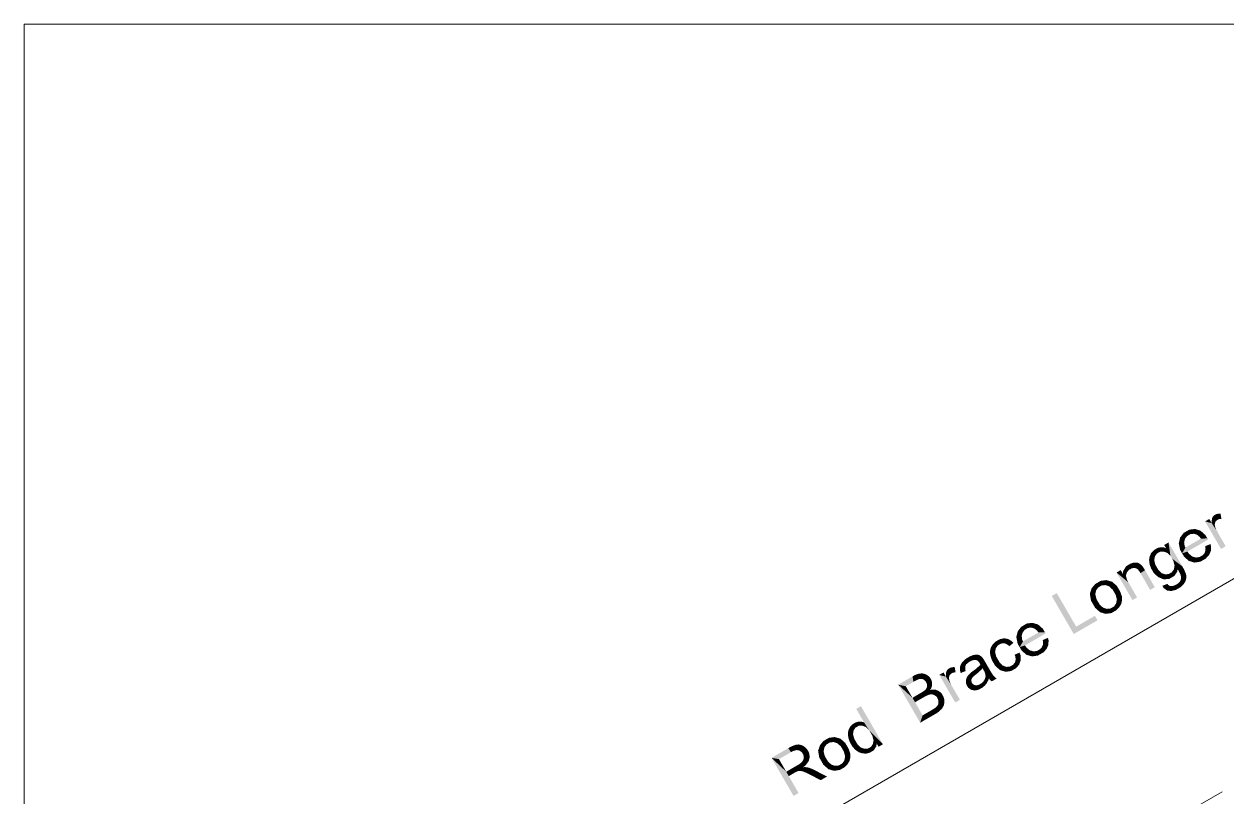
# Model space of a CAD drawing. Header units: millimetres. Extents: x 2 to 579, y 1 to 405.
# Drawn here: x 134.71 to 171.65, y 129.95 to 153.69 of the extents above; entities that cross this region are included whole.
import ezdxf

# ---------------------------------------------------------------- set-up
doc = ezdxf.new("R2010")
doc.units = ezdxf.units.MM
doc.linetypes.add('XKITLINE00', pattern=[0])
doc.layers.add('LinkedObject', color=7, linetype='Continuous', lineweight=0)

# ---------------------------------------------------------------- blocks, each defined once
blk = doc.blocks.new('*A4')
at = {"layer": 'LinkedObject'}
for points in [[(171.203, 138.532), (171.181, 138.361), (171.191, 138.506)], [(171.333, 138.447), (171.181, 138.361), (171.203, 138.532)], [(171.216, 138.558), (171.357, 138.461), (171.203, 138.532)], [(171.203, 138.532), (171.357, 138.461), (171.333, 138.447)], [(171.253, 138.599), (171.357, 138.461), (171.216, 138.558)], [(171.278, 138.614), (171.357, 138.461), (171.253, 138.599)], [(171.401, 138.654), (171.278, 138.614), (171.315, 138.635)], [(171.452, 138.653), (171.278, 138.614), (171.401, 138.654)], [(171.444, 138.491), (171.278, 138.614), (171.452, 138.653)], [(171.278, 138.614), (171.383, 138.476), (171.357, 138.461)], [(171.383, 138.476), (171.278, 138.614), (171.444, 138.491)], [(171.444, 138.491), (171.452, 138.653), (171.479, 138.491)], [(170.664, 138.182), (170.407, 138.11), (170.492, 138.159)], [(170.751, 138.155), (170.407, 138.11), (170.664, 138.182)], [(170.644, 138.034), (170.407, 138.11), (170.751, 138.155)], [(170.644, 138.034), (170.751, 138.155), (170.702, 138.012)], [(170.751, 138.155), (170.74, 137.999), (170.702, 138.012)], [(170.74, 137.999), (170.751, 138.155), (170.813, 137.934)], [(170.986, 137.996), (170.751, 138.155), (170.838, 138.128)], [(170.813, 137.934), (170.751, 138.155), (170.986, 137.996)], [(171.181, 138.361), (170.977, 138.415), (171.107, 138.489)], [(170.977, 138.415), (171.181, 138.361), (171.467, 137.567)], [(171.191, 138.506), (171.181, 138.361), (171.18, 138.42)], [(171.299, 138.409), (171.181, 138.361), (171.333, 138.447)], [(171.289, 138.384), (171.181, 138.361), (171.299, 138.409)], [(171.279, 138.359), (171.181, 138.361), (171.289, 138.384)], [(171.181, 138.361), (171.354, 138.094), (171.61, 137.65)], [(171.354, 138.094), (171.181, 138.361), (171.328, 138.139)], [(171.328, 138.139), (171.181, 138.361), (171.291, 138.23)], [(171.291, 138.23), (171.181, 138.361), (171.281, 138.275)], [(171.281, 138.275), (171.181, 138.361), (171.275, 138.305)], [(171.275, 138.305), (171.181, 138.361), (171.279, 138.359)], [(171.467, 137.567), (171.181, 138.361), (171.61, 137.65)], [(170.19, 137.828), (170.21, 137.539), (170.169, 137.737)], [(170.407, 138.11), (170.19, 137.828), (170.32, 138.06)], [(170.427, 137.964), (170.19, 137.828), (170.407, 138.11)], [(170.32, 138.06), (170.19, 137.828), (170.211, 137.918)], [(170.363, 137.883), (170.19, 137.828), (170.427, 137.964)], [(170.349, 137.831), (170.19, 137.828), (170.363, 137.883)], [(170.19, 137.828), (170.349, 137.831), (170.334, 137.778)], [(170.334, 137.778), (170.21, 137.539), (170.19, 137.828)], [(170.348, 137.668), (170.21, 137.539), (170.334, 137.778)], [(171.05, 137.885), (170.272, 137.432), (171.047, 137.892)], [(170.376, 137.611), (171.047, 137.892), (170.272, 137.432)], [(171.061, 137.866), (170.272, 137.432), (171.05, 137.885)], [(171.068, 137.853), (170.272, 137.432), (171.061, 137.866)], [(170.437, 137.488), (170.272, 137.432), (171.068, 137.853)], [(170.849, 137.884), (171.047, 137.892), (170.376, 137.611)], [(170.407, 138.11), (170.531, 138.024), (170.476, 137.993)], [(170.531, 138.024), (170.407, 138.11), (170.644, 138.034)], [(170.427, 137.964), (170.407, 138.11), (170.476, 137.993)], [(170.813, 137.934), (170.986, 137.996), (170.849, 137.884)], [(171.047, 137.892), (170.849, 137.884), (170.986, 137.996)], [(169.326, 137.448), (169.495, 137.424), (169.301, 137.396)], [(169.301, 137.396), (169.495, 137.424), (169.437, 137.338)], [(169.408, 137.533), (169.495, 137.424), (169.326, 137.448)], [(169.464, 137.565), (169.495, 137.424), (169.408, 137.533)], [(169.698, 137.619), (169.464, 137.565), (169.539, 137.609)], [(169.782, 137.586), (169.464, 137.565), (169.698, 137.619)], [(169.697, 137.488), (169.464, 137.565), (169.782, 137.586)], [(169.464, 137.565), (169.592, 137.48), (169.543, 137.452)], [(169.592, 137.48), (169.464, 137.565), (169.697, 137.488)], [(169.495, 137.424), (169.464, 137.565), (169.543, 137.452)], [(169.697, 137.488), (169.782, 137.586), (169.755, 137.469)], [(169.854, 137.766), (169.782, 137.586), (169.722, 137.689)], [(169.755, 137.469), (169.782, 137.586), (169.812, 137.449)], [(169.914, 137.352), (169.782, 137.586), (169.854, 137.766)], [(169.812, 137.449), (169.782, 137.586), (169.914, 137.352)], [(169.959, 137.274), (169.854, 137.766), (170.277, 137.034)], [(169.914, 137.352), (169.854, 137.766), (169.959, 137.274)], [(170.21, 137.539), (170.348, 137.668), (170.376, 137.611)], [(170.376, 137.611), (170.272, 137.432), (170.21, 137.539)], [(170.481, 137.42), (170.272, 137.432), (170.437, 137.488)], [(170.272, 137.432), (170.566, 137.174), (170.332, 137.329)], [(170.481, 137.42), (170.566, 137.174), (170.272, 137.432)], [(170.582, 137.337), (170.566, 137.174), (170.481, 137.42)], [(170.898, 137.371), (171.127, 137.442), (170.927, 137.23)], [(170.953, 137.431), (171.127, 137.442), (170.898, 137.371)], [(170.927, 137.23), (171.127, 137.442), (171, 137.273)], [(170.969, 137.467), (171.154, 137.505), (170.953, 137.431)], [(171.127, 137.442), (170.953, 137.431), (171.154, 137.505)], [(170.985, 137.504), (171.154, 137.505), (170.969, 137.467)], [(171.14, 137.718), (170.991, 137.596), (170.981, 137.651)], [(170.985, 137.504), (171.14, 137.718), (171.154, 137.505)], [(170.991, 137.596), (171.14, 137.718), (170.985, 137.504)], [(171, 137.273), (171.127, 137.442), (171.101, 137.378)], [(171.154, 137.505), (171.14, 137.718), (171.16, 137.643)], [(168.645, 137.092), (168.463, 136.894), (168.557, 137.041)], [(168.64, 136.924), (168.463, 136.894), (168.645, 137.092)], [(168.64, 136.924), (168.645, 137.092), (168.686, 136.95)], [(168.683, 137.114), (168.772, 136.982), (168.645, 137.092)], [(168.645, 137.092), (168.772, 136.982), (168.714, 136.966)], [(168.686, 136.95), (168.645, 137.092), (168.714, 136.966)], [(168.761, 137.14), (168.772, 136.982), (168.683, 137.114)], [(168.801, 137.145), (168.772, 136.982), (168.761, 137.14)], [(168.772, 136.982), (168.801, 137.145), (168.8, 136.982)], [(168.801, 137.145), (168.829, 136.981), (168.8, 136.982)], [(168.91, 137.142), (168.801, 137.145), (168.841, 137.15)], [(168.939, 137.128), (168.801, 137.145), (168.91, 137.142)], [(168.879, 136.963), (168.801, 137.145), (168.939, 137.128)], [(168.829, 136.981), (168.801, 137.145), (168.879, 136.963)], [(168.939, 137.128), (168.9, 136.946), (168.879, 136.963)], [(168.967, 137.115), (168.9, 136.946), (168.939, 137.128)], [(169.02, 137.075), (168.9, 136.946), (168.967, 137.115)], [(168.9, 136.946), (169.02, 137.075), (168.921, 136.93)], [(168.921, 136.93), (169.02, 137.075), (169.044, 137.048)], [(169.044, 137.048), (168.967, 136.869), (168.921, 136.93)], [(169.06, 137.03), (168.967, 136.869), (169.044, 137.048)], [(169.275, 137.344), (169.426, 137.28), (169.258, 137.228)], [(169.258, 137.228), (169.426, 137.28), (169.265, 137.165)], [(169.265, 137.165), (169.426, 137.28), (169.415, 137.222)], [(169.415, 137.222), (169.351, 136.916), (169.265, 137.165)], [(169.265, 137.165), (169.351, 136.916), (169.273, 137.101)], [(169.273, 137.101), (169.351, 136.916), (169.316, 136.976)], [(169.437, 137.338), (169.275, 137.344), (169.301, 137.396)], [(169.426, 137.28), (169.275, 137.344), (169.437, 137.338)], [(169.448, 137.087), (169.351, 136.916), (169.415, 137.222)], [(169.351, 136.916), (169.448, 137.087), (169.492, 137.011)], [(169.959, 137.274), (170.277, 137.034), (170.006, 137.193)], [(170.006, 137.193), (170.277, 137.034), (170.041, 137.055)], [(170.041, 137.055), (170.134, 136.945), (170.03, 136.997)], [(170.041, 137.055), (170.277, 137.034), (170.134, 136.945)], [(170.332, 137.329), (170.566, 137.174), (170.479, 137.2)], [(170.566, 137.174), (170.582, 137.337), (170.654, 137.149)], [(170.639, 137.32), (170.654, 137.149), (170.582, 137.337)], [(170.696, 137.303), (170.654, 137.149), (170.639, 137.32)], [(170.696, 137.303), (170.927, 137.23), (170.654, 137.149)], [(170.654, 137.149), (170.927, 137.23), (170.834, 137.176)], [(170.805, 137.318), (170.927, 137.23), (170.696, 137.303)], [(170.858, 137.348), (170.927, 137.23), (170.805, 137.318)], [(170.898, 137.371), (170.927, 137.23), (170.858, 137.348)], [(168.456, 136.797), (168.257, 136.843), (168.387, 136.918)], [(168.257, 136.843), (168.623, 136.541), (168.747, 135.995)], [(168.623, 136.541), (168.257, 136.843), (168.576, 136.623)], [(168.545, 136.752), (168.257, 136.843), (168.456, 136.797)], [(168.576, 136.623), (168.257, 136.843), (168.545, 136.752)], [(168.463, 136.894), (168.578, 136.849), (168.456, 136.797)], [(168.456, 136.797), (168.578, 136.849), (168.545, 136.752)], [(168.578, 136.849), (168.463, 136.894), (168.64, 136.924)], [(169.104, 136.963), (168.967, 136.869), (169.06, 137.03)], [(169.104, 136.963), (168.992, 136.825), (168.967, 136.869)], [(169.133, 136.913), (168.992, 136.825), (169.104, 136.963)], [(168.992, 136.825), (169.133, 136.913), (169.29, 136.309)], [(169.29, 136.309), (169.133, 136.913), (169.434, 136.392)], [(169.54, 136.928), (169.351, 136.916), (169.492, 137.011)], [(169.54, 136.928), (169.621, 136.669), (169.351, 136.916)], [(169.351, 136.916), (169.621, 136.669), (169.402, 136.827)], [(169.402, 136.827), (169.621, 136.669), (169.537, 136.704)], [(169.643, 136.825), (169.621, 136.669), (169.54, 136.928)], [(169.621, 136.669), (169.643, 136.825), (169.699, 136.806)], [(169.754, 136.787), (169.621, 136.669), (169.699, 136.806)], [(169.754, 136.787), (169.964, 136.699), (169.621, 136.669)], [(169.621, 136.669), (169.964, 136.699), (169.705, 136.633)], [(169.705, 136.633), (169.964, 136.699), (169.877, 136.648)], [(169.859, 136.797), (169.964, 136.699), (169.754, 136.787)], [(169.964, 136.699), (169.859, 136.797), (169.908, 136.825)], [(169.958, 136.854), (169.964, 136.699), (169.908, 136.825)], [(170.134, 136.945), (169.958, 136.854), (170.018, 136.94)], [(170.119, 136.862), (169.958, 136.854), (170.134, 136.945)], [(170.034, 136.739), (169.958, 136.854), (170.119, 136.862)], [(169.964, 136.699), (169.958, 136.854), (170.034, 136.739)], [(170.03, 136.997), (170.134, 136.945), (170.018, 136.94)], [(170.277, 137.034), (170.174, 136.875), (170.134, 136.945)], [(170.334, 136.935), (170.174, 136.875), (170.277, 137.034)], [(170.174, 136.875), (170.334, 136.935), (170.222, 136.781)], [(170.222, 136.781), (170.334, 136.935), (170.395, 136.784)], [(170.222, 136.781), (170.395, 136.784), (170.229, 136.755)], [(170.229, 136.755), (170.395, 136.784), (170.24, 136.714)], [(170.399, 136.731), (170.236, 136.637), (170.24, 136.714)], [(170.402, 136.678), (170.236, 136.637), (170.399, 136.731)], [(170.376, 136.576), (170.236, 136.637), (170.402, 136.678)], [(170.24, 136.714), (170.395, 136.784), (170.399, 136.731)], [(167.682, 136.535), (167.47, 136.287), (167.604, 136.49)], [(167.697, 136.385), (167.47, 136.287), (167.682, 136.535)], [(167.604, 136.49), (167.47, 136.287), (167.498, 136.366)], [(167.631, 136.293), (167.47, 136.287), (167.697, 136.385)], [(167.945, 136.611), (167.682, 136.535), (167.769, 136.586)], [(168.033, 136.586), (167.682, 136.535), (167.945, 136.611)], [(167.916, 136.457), (167.682, 136.535), (168.033, 136.586)], [(167.682, 136.535), (167.804, 136.447), (167.751, 136.416)], [(167.804, 136.447), (167.682, 136.535), (167.916, 136.457)], [(167.697, 136.385), (167.682, 136.535), (167.751, 136.416)], [(167.916, 136.457), (168.033, 136.586), (167.975, 136.438)], [(168.033, 136.586), (168.034, 136.418), (167.975, 136.438)], [(168.268, 136.434), (168.033, 136.586), (168.122, 136.56)], [(168.327, 136.334), (168.033, 136.586), (168.268, 136.434)], [(168.138, 136.319), (168.033, 136.586), (168.327, 136.334)], [(168.034, 136.418), (168.033, 136.586), (168.138, 136.319)], [(168.138, 136.319), (168.327, 136.334), (168.184, 136.241)], [(168.327, 136.334), (168.232, 136.158), (168.184, 136.241)], [(168.232, 136.158), (168.327, 136.334), (168.268, 136.013)], [(168.268, 136.013), (168.327, 136.334), (168.426, 136.048)], [(168.424, 136.109), (168.327, 136.334), (168.374, 136.252)], [(168.426, 136.048), (168.327, 136.334), (168.424, 136.109)], [(168.747, 135.995), (168.623, 136.541), (168.891, 136.078)], [(169.842, 136.465), (169.667, 136.435), (169.819, 136.495)], [(169.667, 136.435), (169.842, 136.465), (169.705, 136.366)], [(169.705, 136.366), (169.842, 136.465), (169.81, 136.289)], [(169.81, 136.289), (169.842, 136.465), (169.876, 136.282)], [(169.876, 136.282), (169.842, 136.465), (169.893, 136.432)], [(169.921, 136.429), (169.876, 136.282), (169.893, 136.432)], [(169.959, 136.425), (169.876, 136.282), (169.921, 136.429)], [(169.959, 136.425), (170.16, 136.355), (169.876, 136.282)], [(169.876, 136.282), (170.16, 136.355), (169.942, 136.275)], [(169.942, 136.275), (170.16, 136.355), (170.084, 136.311)], [(170.044, 136.447), (170.16, 136.355), (169.959, 136.425)], [(170.16, 136.355), (170.044, 136.447), (170.09, 136.474)], [(170.14, 136.502), (170.16, 136.355), (170.09, 136.474)], [(170.205, 136.567), (170.347, 136.527), (170.14, 136.502)], [(170.14, 136.502), (170.347, 136.527), (170.16, 136.355)], [(170.16, 136.355), (170.347, 136.527), (170.223, 136.392)], [(170.347, 136.527), (170.205, 136.567), (170.22, 136.602)], [(170.236, 136.637), (170.347, 136.527), (170.22, 136.602)], [(170.223, 136.392), (170.347, 136.527), (170.317, 136.478)], [(170.347, 136.527), (170.236, 136.637), (170.376, 136.576)], [(166.423, 136.211), (166.944, 134.953), (166.269, 136.122)], [(167.019, 135.181), (166.944, 134.953), (166.423, 136.211)], [(167.47, 136.287), (167.541, 135.864), (167.438, 136.193)], [(167.438, 136.193), (167.541, 135.864), (167.473, 135.981)], [(167.47, 136.287), (167.631, 136.293), (167.619, 136.232)], [(167.607, 136.172), (167.541, 135.864), (167.47, 136.287)], [(167.607, 136.172), (167.47, 136.287), (167.619, 136.232)], [(167.642, 136.03), (167.541, 135.864), (167.607, 136.172)], [(167.541, 135.864), (167.642, 136.03), (167.688, 135.948)], [(167.735, 135.867), (167.541, 135.864), (167.688, 135.948)], [(168.256, 135.952), (168.4, 135.873), (168.244, 135.891)], [(168.426, 136.048), (168.256, 135.952), (168.268, 136.013)], [(168.429, 135.987), (168.256, 135.952), (168.426, 136.048)], [(168.4, 135.873), (168.256, 135.952), (168.429, 135.987)], [(167.735, 135.867), (167.84, 135.598), (167.541, 135.864)], [(167.541, 135.864), (167.84, 135.598), (167.603, 135.756)], [(167.603, 135.756), (167.84, 135.598), (167.753, 135.624)], [(167.841, 135.766), (167.84, 135.598), (167.735, 135.867)], [(167.84, 135.598), (167.841, 135.766), (167.9, 135.746)], [(167.959, 135.726), (167.84, 135.598), (167.9, 135.746)], [(167.959, 135.726), (168.193, 135.65), (167.84, 135.598)], [(167.84, 135.598), (168.193, 135.65), (167.928, 135.573)], [(167.928, 135.573), (168.193, 135.65), (168.105, 135.599)], [(168.071, 135.737), (168.193, 135.65), (167.959, 135.726)], [(168.193, 135.65), (168.071, 135.737), (168.125, 135.768)], [(168.179, 135.799), (168.193, 135.65), (168.125, 135.768)], [(168.368, 135.82), (168.179, 135.799), (168.244, 135.891)], [(168.336, 135.767), (168.179, 135.799), (168.368, 135.82)], [(168.249, 135.682), (168.179, 135.799), (168.336, 135.767)], [(168.193, 135.65), (168.179, 135.799), (168.249, 135.682)], [(168.244, 135.891), (168.4, 135.873), (168.368, 135.82)], [(165.419, 135.227), (165.202, 134.944), (165.331, 135.176)], [(165.439, 135.081), (165.202, 134.944), (165.419, 135.227)], [(165.675, 135.298), (165.419, 135.227), (165.504, 135.276)], [(165.763, 135.272), (165.419, 135.227), (165.675, 135.298)], [(165.655, 135.151), (165.419, 135.227), (165.763, 135.272)], [(165.419, 135.227), (165.542, 135.141), (165.488, 135.11)], [(165.542, 135.141), (165.419, 135.227), (165.655, 135.151)], [(165.439, 135.081), (165.419, 135.227), (165.488, 135.11)], [(165.655, 135.151), (165.763, 135.272), (165.713, 135.129)], [(165.763, 135.272), (165.751, 135.115), (165.713, 135.129)], [(165.751, 135.115), (165.763, 135.272), (165.824, 135.051)], [(165.998, 135.113), (165.763, 135.272), (165.85, 135.245)], [(165.824, 135.051), (165.763, 135.272), (165.998, 135.113)], [(166.944, 134.953), (167.019, 135.181), (167.674, 135.375)], [(167.674, 135.375), (167.019, 135.181), (167.594, 135.513)], [(164.799, 134.822), (164.598, 134.752), (164.666, 134.792)], [(164.863, 134.813), (164.598, 134.752), (164.799, 134.822)], [(165.202, 134.944), (165.222, 134.656), (165.181, 134.854)], [(165.331, 135.176), (165.202, 134.944), (165.223, 135.035)], [(165.375, 135), (165.202, 134.944), (165.439, 135.081)], [(165.36, 134.947), (165.202, 134.944), (165.375, 135)], [(165.202, 134.944), (165.36, 134.947), (165.346, 134.895)], [(165.346, 134.895), (165.222, 134.656), (165.202, 134.944)], [(165.359, 134.785), (165.222, 134.656), (165.346, 134.895)], [(166.062, 135.002), (165.284, 134.549), (166.058, 135.008)], [(165.388, 134.727), (166.058, 135.008), (165.284, 134.549)], [(166.073, 134.983), (165.284, 134.549), (166.062, 135.002)], [(166.079, 134.97), (165.284, 134.549), (166.073, 134.983)], [(165.448, 134.605), (165.284, 134.549), (166.079, 134.97)], [(165.86, 135), (166.058, 135.008), (165.388, 134.727)], [(165.824, 135.051), (165.998, 135.113), (165.86, 135)], [(166.058, 135.008), (165.86, 135), (165.998, 135.113)], [(166.152, 134.835), (166.002, 134.713), (165.992, 134.768)], [(165.996, 134.621), (166.152, 134.835), (166.165, 134.622)], [(166.002, 134.713), (166.152, 134.835), (165.996, 134.621)], [(166.165, 134.622), (166.152, 134.835), (166.172, 134.76)], [(164.394, 134.532), (164.541, 134.458), (164.37, 134.415)], [(164.37, 134.415), (164.541, 134.458), (164.377, 134.351)], [(164.377, 134.351), (164.541, 134.458), (164.529, 134.4)], [(164.552, 134.517), (164.394, 134.532), (164.426, 134.585)], [(164.541, 134.458), (164.394, 134.532), (164.552, 134.517)], [(164.457, 134.637), (164.617, 134.606), (164.426, 134.585)], [(164.426, 134.585), (164.617, 134.606), (164.552, 134.517)], [(164.543, 134.721), (164.617, 134.606), (164.457, 134.637)], [(164.598, 134.752), (164.617, 134.606), (164.543, 134.721)], [(164.781, 134.672), (164.598, 134.752), (164.863, 134.813)], [(164.598, 134.752), (164.707, 134.658), (164.672, 134.638)], [(164.707, 134.658), (164.598, 134.752), (164.781, 134.672)], [(164.617, 134.606), (164.598, 134.752), (164.672, 134.638)], [(164.781, 134.672), (164.863, 134.813), (164.819, 134.665)], [(164.863, 134.813), (164.856, 134.658), (164.819, 134.665)], [(164.856, 134.658), (164.863, 134.813), (164.929, 134.614)], [(165.041, 134.736), (164.863, 134.813), (164.927, 134.803)], [(165.09, 134.679), (164.863, 134.813), (165.041, 134.736)], [(164.929, 134.614), (164.863, 134.813), (165.09, 134.679)], [(164.929, 134.614), (165.09, 134.679), (164.963, 134.577)], [(165.222, 134.656), (165.359, 134.785), (165.388, 134.727)], [(165.388, 134.727), (165.284, 134.549), (165.222, 134.656)], [(165.492, 134.537), (165.284, 134.549), (165.448, 134.605)], [(165.284, 134.549), (165.578, 134.291), (165.343, 134.446)], [(165.492, 134.537), (165.578, 134.291), (165.284, 134.549)], [(165.593, 134.453), (165.578, 134.291), (165.492, 134.537)], [(165.578, 134.291), (165.593, 134.453), (165.665, 134.265)], [(165.65, 134.437), (165.665, 134.265), (165.593, 134.453)], [(165.87, 134.465), (165.938, 134.347), (165.817, 134.434)], [(165.909, 134.488), (165.938, 134.347), (165.87, 134.465)], [(165.909, 134.488), (166.139, 134.559), (165.938, 134.347)], [(165.965, 134.547), (166.139, 134.559), (165.909, 134.488)], [(165.938, 134.347), (166.139, 134.559), (166.012, 134.389)], [(165.98, 134.584), (166.165, 134.622), (165.965, 134.547)], [(166.139, 134.559), (165.965, 134.547), (166.165, 134.622)], [(165.996, 134.621), (166.165, 134.622), (165.98, 134.584)], [(166.012, 134.389), (166.139, 134.559), (166.112, 134.495)], [(163.531, 134.096), (163.639, 134.016), (163.498, 134.057)], [(163.651, 134.206), (163.531, 134.096), (163.564, 134.135)], [(163.703, 134.077), (163.531, 134.096), (163.651, 134.206)], [(163.639, 134.016), (163.531, 134.096), (163.703, 134.077)], [(163.706, 134.237), (163.808, 134.137), (163.651, 134.206)], [(163.703, 134.077), (163.651, 134.206), (163.754, 134.106)], [(163.754, 134.106), (163.651, 134.206), (163.808, 134.137)], [(163.897, 134.314), (163.706, 134.237), (163.856, 134.307)], [(163.904, 134.16), (163.706, 134.237), (163.897, 134.314)], [(163.856, 134.307), (163.706, 134.237), (163.76, 134.269)], [(163.808, 134.137), (163.706, 134.237), (163.904, 134.16)], [(164.007, 134.317), (163.897, 134.314), (163.938, 134.32)], [(164.034, 134.307), (163.897, 134.314), (164.007, 134.317)], [(163.904, 134.16), (163.897, 134.314), (163.945, 134.152)], [(163.945, 134.152), (163.897, 134.314), (163.976, 134.145)], [(163.897, 134.314), (164.032, 134.096), (163.976, 134.145)], [(164.034, 134.307), (164.032, 134.096), (163.897, 134.314)], [(164.061, 134.297), (164.032, 134.096), (164.034, 134.307)], [(164.111, 134.261), (164.032, 134.096), (164.061, 134.297)], [(164.135, 134.235), (164.032, 134.096), (164.111, 134.261)], [(164.032, 134.096), (164.135, 134.235), (164.149, 134.219)], [(164.032, 134.096), (164.149, 134.219), (164.057, 134.052)], [(164.057, 134.052), (164.149, 134.219), (164.059, 134.048)], [(164.059, 134.048), (164.149, 134.219), (164.07, 134.029)], [(164.07, 134.029), (164.149, 134.219), (164.078, 134.014)], [(164.078, 134.014), (164.149, 134.219), (164.143, 133.902)], [(164.191, 134.155), (164.143, 133.902), (164.149, 134.219)], [(164.219, 134.107), (164.143, 133.902), (164.191, 134.155)], [(164.219, 134.107), (164.173, 133.849), (164.143, 133.902)], [(164.329, 133.916), (164.173, 133.849), (164.219, 134.107)], [(164.529, 134.4), (164.47, 134.084), (164.377, 134.351)], [(164.377, 134.351), (164.47, 134.084), (164.384, 134.286)], [(164.384, 134.286), (164.47, 134.084), (164.43, 134.153)], [(164.566, 134.258), (164.47, 134.084), (164.529, 134.4)], [(164.47, 134.084), (164.566, 134.258), (164.615, 134.173)], [(164.664, 134.088), (164.47, 134.084), (164.615, 134.173)], [(164.664, 134.088), (164.764, 133.82), (164.47, 134.084)], [(164.47, 134.084), (164.764, 133.82), (164.531, 133.978)], [(164.769, 133.983), (164.764, 133.82), (164.664, 134.088)], [(165.08, 134.009), (165.294, 134.085), (165.108, 133.867)], [(165.136, 134.075), (165.294, 134.085), (165.08, 134.009)], [(165.108, 133.867), (165.294, 134.085), (165.178, 133.907)], [(165.281, 134.382), (165.152, 134.26), (165.128, 134.319)], [(165.294, 134.085), (165.136, 134.075), (165.149, 134.118)], [(165.162, 134.16), (165.294, 134.085), (165.149, 134.118)], [(165.152, 134.26), (165.281, 134.382), (165.162, 134.16)], [(165.162, 134.16), (165.281, 134.382), (165.294, 134.085)], [(165.178, 133.907), (165.294, 134.085), (165.271, 134.016)], [(165.318, 134.154), (165.281, 134.382), (165.311, 134.302)], [(165.294, 134.085), (165.281, 134.382), (165.318, 134.154)], [(165.343, 134.446), (165.578, 134.291), (165.49, 134.317)], [(165.707, 134.42), (165.665, 134.265), (165.65, 134.437)], [(165.707, 134.42), (165.938, 134.347), (165.665, 134.265)], [(165.665, 134.265), (165.938, 134.347), (165.845, 134.293)], [(165.817, 134.434), (165.938, 134.347), (165.707, 134.42)], [(162.177, 133.734), (162.179, 133.564), (162.06, 133.689)], [(162.24, 133.577), (162.177, 133.734), (162.228, 133.739)], [(162.179, 133.564), (162.177, 133.734), (162.21, 133.57)], [(162.21, 133.57), (162.177, 133.734), (162.24, 133.577)], [(162.279, 133.745), (162.298, 133.57), (162.228, 133.739)], [(162.228, 133.739), (162.298, 133.57), (162.24, 133.577)], [(162.374, 133.727), (162.298, 133.57), (162.279, 133.745)], [(162.418, 133.704), (162.298, 133.57), (162.374, 133.727)], [(163.019, 133.643), (162.815, 133.697), (162.945, 133.772)], [(163.029, 133.788), (163.019, 133.643), (163.018, 133.703)], [(163.041, 133.815), (163.019, 133.643), (163.029, 133.788)], [(163.171, 133.73), (163.019, 133.643), (163.041, 133.815)], [(163.138, 133.692), (163.019, 133.643), (163.171, 133.73)], [(163.054, 133.841), (163.195, 133.744), (163.041, 133.815)], [(163.041, 133.815), (163.195, 133.744), (163.171, 133.73)], [(163.092, 133.882), (163.195, 133.744), (163.054, 133.841)], [(163.117, 133.896), (163.195, 133.744), (163.092, 133.882)], [(163.239, 133.937), (163.117, 133.896), (163.153, 133.917)], [(163.29, 133.935), (163.117, 133.896), (163.239, 133.937)], [(163.282, 133.774), (163.117, 133.896), (163.29, 133.935)], [(163.117, 133.896), (163.221, 133.759), (163.195, 133.744)], [(163.221, 133.759), (163.117, 133.896), (163.282, 133.774)], [(163.282, 133.774), (163.29, 133.935), (163.317, 133.774)], [(163.454, 133.938), (163.475, 133.756), (163.448, 133.897)], [(163.448, 133.897), (163.475, 133.756), (163.458, 133.806)], [(163.625, 133.984), (163.454, 133.938), (163.639, 134.016)], [(163.46, 133.978), (163.639, 134.016), (163.454, 133.938)], [(163.611, 133.953), (163.454, 133.938), (163.625, 133.984)], [(163.611, 133.953), (163.475, 133.756), (163.454, 133.938)], [(163.498, 134.057), (163.639, 134.016), (163.46, 133.978)], [(163.612, 133.87), (163.475, 133.756), (163.611, 133.953)], [(163.475, 133.756), (163.612, 133.87), (163.626, 133.818)], [(163.736, 133.722), (163.818, 133.593), (163.712, 133.697)], [(163.754, 133.739), (163.846, 133.63), (163.736, 133.722)], [(163.818, 133.593), (163.736, 133.722), (163.832, 133.611)], [(163.832, 133.611), (163.736, 133.722), (163.846, 133.63)], [(163.811, 133.787), (163.9, 133.681), (163.754, 133.739)], [(163.754, 133.739), (163.9, 133.681), (163.846, 133.63)], [(163.851, 133.817), (163.941, 133.712), (163.811, 133.787)], [(163.811, 133.787), (163.941, 133.712), (163.9, 133.681)], [(163.932, 133.877), (164.012, 133.769), (163.851, 133.817)], [(163.851, 133.817), (164.012, 133.769), (163.941, 133.712)], [(164.045, 133.976), (164.143, 133.902), (163.932, 133.877)], [(163.932, 133.877), (164.143, 133.902), (164.012, 133.769)], [(164.012, 133.769), (164.143, 133.902), (164.114, 133.864)], [(164.078, 134.014), (164.143, 133.902), (164.045, 133.976)], [(164.329, 133.916), (164.201, 133.802), (164.173, 133.849)], [(164.201, 133.802), (164.329, 133.916), (164.231, 133.723)], [(164.218, 133.575), (164.387, 133.815), (164.465, 133.692)], [(164.236, 133.652), (164.387, 133.815), (164.218, 133.575)], [(164.231, 133.723), (164.329, 133.916), (164.387, 133.815)], [(164.387, 133.815), (164.233, 133.692), (164.231, 133.723)], [(164.233, 133.692), (164.387, 133.815), (164.236, 133.652)], [(164.531, 133.978), (164.764, 133.82), (164.678, 133.846)], [(164.764, 133.82), (164.769, 133.983), (164.824, 133.963)], [(164.878, 133.943), (164.764, 133.82), (164.824, 133.963)], [(164.878, 133.943), (165.108, 133.867), (164.764, 133.82)], [(164.764, 133.82), (165.108, 133.867), (164.849, 133.793)], [(164.849, 133.793), (165.108, 133.867), (165.022, 133.817)], [(164.986, 133.954), (165.108, 133.867), (164.878, 133.943)], [(165.108, 133.867), (164.986, 133.954), (165.038, 133.984)], [(165.08, 134.009), (165.108, 133.867), (165.038, 133.984)], [(162.022, 133.484), (161.554, 133.397), (161.993, 133.651)], [(161.788, 133.348), (161.554, 133.397), (162.022, 133.484)], [(161.554, 133.397), (162.072, 132.858), (162.229, 132.228)], [(161.992, 132.995), (162.072, 132.858), (161.554, 133.397)], [(161.554, 133.397), (161.788, 133.348), (161.992, 132.995)], [(162.06, 133.689), (162.179, 133.564), (161.993, 133.651)], [(161.993, 133.651), (162.179, 133.564), (162.085, 133.52)], [(162.022, 133.484), (161.993, 133.651), (162.085, 133.52)], [(162.298, 133.57), (162.418, 133.704), (162.324, 133.556)], [(162.418, 133.704), (162.351, 133.542), (162.324, 133.556)], [(162.351, 133.542), (162.418, 133.704), (162.395, 133.499)], [(162.395, 133.499), (162.418, 133.704), (162.553, 133.576)], [(162.553, 133.576), (162.412, 133.47), (162.395, 133.499)], [(162.41, 133.267), (162.594, 133.411), (162.562, 133.277)], [(162.437, 133.321), (162.594, 133.411), (162.41, 133.267)], [(162.412, 133.47), (162.553, 133.576), (162.429, 133.439)], [(162.53, 133.616), (162.418, 133.704), (162.462, 133.68)], [(162.553, 133.576), (162.418, 133.704), (162.53, 133.616)], [(162.429, 133.439), (162.553, 133.576), (162.444, 133.379)], [(162.441, 133.35), (162.594, 133.411), (162.437, 133.321)], [(162.594, 133.411), (162.441, 133.35), (162.444, 133.379)], [(162.444, 133.379), (162.553, 133.576), (162.594, 133.411)], [(162.595, 133.456), (162.553, 133.576), (162.575, 133.538)], [(162.594, 133.411), (162.553, 133.576), (162.595, 133.456)], [(162.562, 133.277), (162.594, 133.411), (162.593, 133.366)], [(162.815, 133.697), (163.019, 133.643), (163.305, 132.85)], [(163.127, 133.667), (163.019, 133.643), (163.138, 133.692)], [(163.117, 133.642), (163.019, 133.643), (163.127, 133.667)], [(163.019, 133.643), (163.192, 133.376), (163.448, 132.933)], [(163.192, 133.376), (163.019, 133.643), (163.166, 133.422)], [(163.166, 133.422), (163.019, 133.643), (163.129, 133.512)], [(163.129, 133.512), (163.019, 133.643), (163.119, 133.558)], [(163.119, 133.558), (163.019, 133.643), (163.113, 133.587)], [(163.113, 133.587), (163.019, 133.643), (163.117, 133.642)], [(163.305, 132.85), (163.019, 133.643), (163.448, 132.933)], [(163.646, 133.586), (163.802, 133.532), (163.633, 133.524)], [(163.633, 133.524), (163.802, 133.532), (163.634, 133.49)], [(163.634, 133.49), (163.802, 133.532), (163.801, 133.511)], [(163.801, 133.511), (163.671, 133.36), (163.634, 133.49)], [(163.634, 133.49), (163.671, 133.36), (163.634, 133.456)], [(163.634, 133.456), (163.671, 133.36), (163.653, 133.391)], [(163.803, 133.553), (163.646, 133.586), (163.66, 133.615)], [(163.802, 133.532), (163.646, 133.586), (163.803, 133.553)], [(163.674, 133.644), (163.818, 133.593), (163.66, 133.615)], [(163.66, 133.615), (163.818, 133.593), (163.803, 133.553)], [(163.811, 133.471), (163.671, 133.36), (163.801, 133.511)], [(163.671, 133.36), (163.811, 133.471), (163.822, 133.452)], [(163.838, 133.424), (163.671, 133.36), (163.822, 133.452)], [(163.671, 133.36), (163.838, 133.424), (163.702, 133.307)], [(163.712, 133.697), (163.818, 133.593), (163.674, 133.644)], [(163.702, 133.307), (163.838, 133.424), (163.789, 133.241)], [(163.789, 133.241), (163.838, 133.424), (163.847, 133.229)], [(163.847, 133.229), (163.838, 133.424), (163.888, 133.388)], [(163.888, 133.388), (163.904, 133.217), (163.847, 133.229)], [(163.921, 133.382), (163.904, 133.217), (163.888, 133.388)], [(163.953, 133.375), (163.904, 133.217), (163.921, 133.382)], [(163.904, 133.217), (163.953, 133.375), (164.03, 133.244)], [(164.1, 133.285), (163.953, 133.375), (164.028, 133.393)], [(164.03, 133.244), (163.953, 133.375), (164.1, 133.285)], [(164.07, 133.417), (164.142, 133.309), (164.028, 133.393)], [(164.028, 133.393), (164.142, 133.309), (164.1, 133.285)], [(164.111, 133.441), (164.142, 133.309), (164.07, 133.417)], [(164.242, 133.404), (164.111, 133.441), (164.174, 133.501)], [(164.213, 133.368), (164.111, 133.441), (164.242, 133.404)], [(164.142, 133.309), (164.111, 133.441), (164.213, 133.368)], [(164.341, 133.588), (164.174, 133.501), (164.196, 133.538)], [(164.32, 133.531), (164.174, 133.501), (164.341, 133.588)], [(164.271, 133.439), (164.174, 133.501), (164.32, 133.531)], [(164.242, 133.404), (164.174, 133.501), (164.271, 133.439)], [(164.465, 133.692), (164.341, 133.588), (164.196, 133.538)], [(164.218, 133.575), (164.465, 133.692), (164.196, 133.538)], [(164.341, 133.588), (164.465, 133.692), (164.361, 133.56)], [(164.361, 133.56), (164.465, 133.692), (164.485, 133.668)], [(164.485, 133.668), (164.406, 133.516), (164.361, 133.56)], [(164.505, 133.644), (164.406, 133.516), (164.485, 133.668)], [(164.505, 133.644), (164.43, 133.5), (164.406, 133.516)], [(164.552, 133.603), (164.43, 133.5), (164.505, 133.644)], [(164.43, 133.5), (164.552, 133.603), (164.58, 133.587)], [(162.342, 133.014), (161.992, 132.995), (162.245, 133.142)], [(162.072, 132.858), (161.992, 132.995), (162.342, 133.014)], [(162.398, 133.046), (162.245, 133.142), (162.297, 133.172)], [(162.342, 133.014), (162.245, 133.142), (162.398, 133.046)], [(162.297, 133.172), (162.533, 133.233), (162.398, 133.046)], [(162.367, 133.221), (162.533, 133.233), (162.297, 133.172)], [(162.385, 133.241), (162.562, 133.277), (162.367, 133.221)], [(162.533, 133.233), (162.367, 133.221), (162.562, 133.277)], [(162.41, 133.267), (162.562, 133.277), (162.385, 133.241)], [(162.398, 133.046), (162.533, 133.233), (162.49, 133.086)], [(162.533, 133.233), (162.56, 133.101), (162.49, 133.086)], [(162.707, 133.242), (162.533, 133.233), (162.595, 133.248)], [(162.627, 133.094), (162.533, 133.233), (162.707, 133.242)], [(162.56, 133.101), (162.533, 133.233), (162.627, 133.094)], [(162.627, 133.094), (162.707, 133.242), (162.658, 133.08)], [(162.658, 133.08), (162.707, 133.242), (162.688, 133.065)], [(162.688, 133.065), (162.707, 133.242), (162.757, 133.221)], [(162.757, 133.221), (162.738, 133.018), (162.688, 133.065)], [(162.807, 133.2), (162.738, 133.018), (162.757, 133.221)], [(162.887, 133.128), (162.738, 133.018), (162.807, 133.2)], [(162.916, 133.077), (162.738, 133.018), (162.887, 133.128)], [(162.738, 133.018), (162.916, 133.077), (162.757, 132.985)], [(162.916, 133.077), (162.773, 132.958), (162.757, 132.985)], [(162.773, 132.958), (162.916, 133.077), (162.79, 132.902)], [(162.79, 132.902), (162.916, 133.077), (162.97, 132.904)], [(162.967, 132.95), (162.916, 133.077), (162.94, 133.036)], [(162.97, 132.904), (162.916, 133.077), (162.967, 132.95)], [(160.41, 132.736), (160.508, 132.233), (160.266, 132.653)], [(160.41, 132.736), (160.667, 131.989), (160.508, 132.233)], [(160.667, 131.989), (160.41, 132.736), (161.085, 131.567)], [(162.229, 132.228), (162.072, 132.858), (162.304, 132.455)], [(162.596, 132.624), (162.675, 132.486), (162.304, 132.455)], [(162.633, 132.646), (162.731, 132.518), (162.596, 132.624)], [(162.596, 132.624), (162.731, 132.518), (162.675, 132.486)], [(162.684, 132.679), (162.819, 132.582), (162.633, 132.646)], [(162.633, 132.646), (162.819, 132.582), (162.731, 132.518)], [(162.698, 132.691), (162.819, 132.582), (162.684, 132.679)], [(162.852, 132.614), (162.698, 132.691), (162.722, 132.711)], [(162.819, 132.582), (162.698, 132.691), (162.852, 132.614)], [(162.758, 132.753), (162.932, 132.712), (162.722, 132.711)], [(162.722, 132.711), (162.932, 132.712), (162.852, 132.614)], [(162.947, 132.746), (162.758, 132.753), (162.781, 132.796)], [(162.932, 132.712), (162.758, 132.753), (162.947, 132.746)], [(162.791, 132.845), (162.961, 132.78), (162.781, 132.796)], [(162.781, 132.796), (162.961, 132.78), (162.947, 132.746)], [(162.97, 132.904), (162.791, 132.845), (162.79, 132.902)], [(162.973, 132.859), (162.791, 132.845), (162.97, 132.904)], [(162.961, 132.78), (162.791, 132.845), (162.973, 132.859)], [(162.852, 132.614), (162.932, 132.712), (162.885, 132.646)], [(160.246, 132.237), (160.34, 132.133), (160.208, 132.215)], [(160.323, 132.26), (160.34, 132.133), (160.246, 132.237)], [(160.362, 132.261), (160.34, 132.133), (160.323, 132.26)], [(160.362, 132.261), (160.446, 132.14), (160.34, 132.133)], [(160.402, 132.263), (160.446, 132.14), (160.362, 132.261)], [(160.475, 132.248), (160.446, 132.14), (160.402, 132.263)], [(160.508, 132.233), (160.446, 132.14), (160.475, 132.248)], [(160.446, 132.14), (160.508, 132.233), (160.503, 132.118)], [(160.503, 132.118), (160.508, 132.233), (160.559, 132.097)], [(160.508, 132.233), (160.667, 131.989), (160.559, 132.097)], [(162.304, 132.455), (162.675, 132.486), (162.229, 132.228)], [(160.025, 131.999), (160.176, 131.934), (160.007, 131.884)], [(160.007, 131.884), (160.176, 131.934), (160.016, 131.82)], [(160.016, 131.82), (160.176, 131.934), (160.166, 131.876)], [(160.166, 131.876), (160.107, 131.566), (160.016, 131.82)], [(160.185, 131.991), (160.025, 131.999), (160.051, 132.051)], [(160.176, 131.934), (160.025, 131.999), (160.185, 131.991)], [(160.077, 132.103), (160.243, 132.077), (160.051, 132.051)], [(160.051, 132.051), (160.243, 132.077), (160.185, 131.991)], [(160.156, 132.185), (160.243, 132.077), (160.077, 132.103)], [(160.205, 131.735), (160.107, 131.566), (160.166, 131.876)], [(160.208, 132.215), (160.243, 132.077), (160.156, 132.185)], [(160.208, 132.215), (160.34, 132.133), (160.291, 132.104)], [(160.243, 132.077), (160.208, 132.215), (160.291, 132.104)], [(160.667, 131.989), (161.085, 131.567), (160.717, 131.902)], [(160.717, 131.902), (161.085, 131.567), (160.762, 131.823)], [(158.437, 131.554), (158.181, 131.448), (158.387, 131.546)], [(158.437, 131.389), (158.181, 131.448), (158.437, 131.554)], [(158.387, 131.546), (158.181, 131.448), (158.259, 131.493)], [(158.486, 131.561), (158.483, 131.379), (158.437, 131.554)], [(158.437, 131.554), (158.483, 131.379), (158.437, 131.389)], [(158.483, 131.379), (158.486, 131.561), (158.528, 131.37)], [(158.631, 131.517), (158.486, 131.561), (158.583, 131.543)], [(158.528, 131.37), (158.486, 131.561), (158.631, 131.517)], [(158.631, 131.517), (158.598, 131.319), (158.528, 131.37)], [(158.678, 131.491), (158.598, 131.319), (158.631, 131.517)], [(159.339, 131.713), (159.127, 131.465), (159.261, 131.668)], [(159.354, 131.563), (159.127, 131.465), (159.339, 131.713)], [(159.261, 131.668), (159.127, 131.465), (159.155, 131.544)], [(159.288, 131.471), (159.127, 131.465), (159.354, 131.563)], [(159.602, 131.789), (159.339, 131.713), (159.426, 131.764)], [(159.69, 131.764), (159.339, 131.713), (159.602, 131.789)], [(159.573, 131.635), (159.339, 131.713), (159.69, 131.764)], [(159.339, 131.713), (159.461, 131.625), (159.408, 131.594)], [(159.461, 131.625), (159.339, 131.713), (159.573, 131.635)], [(159.354, 131.563), (159.339, 131.713), (159.408, 131.594)], [(159.573, 131.635), (159.69, 131.764), (159.632, 131.616)], [(159.69, 131.764), (159.691, 131.596), (159.632, 131.616)], [(159.925, 131.612), (159.69, 131.764), (159.779, 131.738)], [(159.984, 131.512), (159.69, 131.764), (159.925, 131.612)], [(159.795, 131.497), (159.69, 131.764), (159.984, 131.512)], [(159.691, 131.596), (159.69, 131.764), (159.795, 131.497)], [(159.795, 131.497), (159.984, 131.512), (159.841, 131.419)], [(159.984, 131.512), (159.889, 131.336), (159.841, 131.419)], [(159.889, 131.336), (159.984, 131.512), (159.925, 131.191)], [(159.925, 131.191), (159.984, 131.512), (160.083, 131.226)], [(160.081, 131.287), (159.984, 131.512), (160.031, 131.43)], [(160.083, 131.226), (159.984, 131.512), (160.081, 131.287)], [(160.016, 131.82), (160.107, 131.566), (160.025, 131.756)], [(160.025, 131.756), (160.107, 131.566), (160.07, 131.629)], [(160.107, 131.566), (160.205, 131.735), (160.254, 131.651)], [(160.301, 131.569), (160.107, 131.566), (160.254, 131.651)], [(160.107, 131.566), (160.301, 131.569), (160.144, 131.501)], [(160.144, 131.501), (160.301, 131.569), (160.234, 131.399)], [(160.234, 131.399), (160.301, 131.569), (160.286, 131.363)], [(160.286, 131.363), (160.301, 131.569), (160.405, 131.468)], [(160.718, 131.488), (160.89, 131.597), (160.726, 131.335)], [(160.776, 131.572), (160.89, 131.597), (160.718, 131.488)], [(160.726, 131.335), (160.89, 131.597), (160.804, 131.38)], [(160.762, 131.823), (161.085, 131.567), (160.797, 131.687)], [(160.89, 131.597), (160.776, 131.572), (160.787, 131.63)], [(160.797, 131.687), (160.89, 131.597), (160.787, 131.63)], [(160.797, 131.687), (161.085, 131.567), (160.89, 131.597)], [(160.804, 131.38), (160.89, 131.597), (160.886, 131.511)], [(160.89, 131.597), (161.085, 131.567), (160.952, 131.49)], [(158.262, 131.323), (157.664, 131.149), (158.181, 131.448)], [(157.893, 131.11), (157.664, 131.149), (158.262, 131.323)], [(158.116, 130.723), (158.34, 129.98), (157.664, 131.149)], [(157.664, 131.149), (157.893, 131.11), (158.116, 130.723)], [(158.181, 131.448), (158.327, 131.361), (158.262, 131.323)], [(158.327, 131.361), (158.181, 131.448), (158.437, 131.389)], [(158.753, 131.417), (158.598, 131.319), (158.678, 131.491)], [(158.781, 131.369), (158.598, 131.319), (158.753, 131.417)], [(158.598, 131.319), (158.781, 131.369), (158.622, 131.278)], [(158.781, 131.369), (158.638, 131.249), (158.622, 131.278)], [(158.638, 131.249), (158.781, 131.369), (158.653, 131.188)], [(158.651, 131.155), (158.822, 131.113), (158.65, 131.122)], [(158.653, 131.188), (158.822, 131.113), (158.651, 131.155)], [(158.653, 131.188), (158.781, 131.369), (158.822, 131.113)], [(158.837, 131.179), (158.781, 131.369), (158.817, 131.307)], [(158.822, 131.113), (158.781, 131.369), (158.837, 131.179)], [(159.127, 131.465), (159.198, 131.042), (159.095, 131.371)], [(159.095, 131.371), (159.198, 131.042), (159.13, 131.159)], [(159.127, 131.465), (159.288, 131.471), (159.276, 131.41)], [(159.264, 131.35), (159.198, 131.042), (159.127, 131.465)], [(159.264, 131.35), (159.127, 131.465), (159.276, 131.41)], [(159.298, 131.208), (159.198, 131.042), (159.264, 131.35)], [(159.198, 131.042), (159.298, 131.208), (159.345, 131.126)], [(159.392, 131.045), (159.198, 131.042), (159.345, 131.126)], [(159.913, 131.13), (160.057, 131.051), (159.901, 131.069)], [(160.083, 131.226), (159.913, 131.13), (159.925, 131.191)], [(160.086, 131.165), (159.913, 131.13), (160.083, 131.226)], [(160.057, 131.051), (159.913, 131.13), (160.086, 131.165)], [(160.405, 131.468), (160.449, 131.286), (160.286, 131.363)], [(160.286, 131.363), (160.449, 131.286), (160.338, 131.326)], [(160.463, 131.447), (160.449, 131.286), (160.405, 131.468)], [(160.449, 131.286), (160.463, 131.447), (160.508, 131.283)], [(160.508, 131.283), (160.463, 131.447), (160.52, 131.427)], [(160.52, 131.427), (160.726, 131.335), (160.508, 131.283)], [(160.508, 131.283), (160.726, 131.335), (160.566, 131.279)], [(160.625, 131.433), (160.726, 131.335), (160.52, 131.427)], [(160.566, 131.279), (160.726, 131.335), (160.675, 131.305)], [(160.726, 131.335), (160.625, 131.433), (160.671, 131.46)], [(160.718, 131.488), (160.726, 131.335), (160.671, 131.46)], [(158.373, 130.692), (158.116, 130.723), (158.448, 130.915)], [(158.373, 130.692), (158.448, 130.915), (158.403, 130.709)], [(158.403, 130.709), (158.448, 130.915), (158.447, 130.731)], [(158.447, 130.731), (158.448, 130.915), (158.462, 130.736)], [(158.527, 130.747), (158.448, 130.915), (158.501, 130.945)], [(158.462, 130.736), (158.448, 130.915), (158.483, 130.742)], [(158.483, 130.742), (158.448, 130.915), (158.527, 130.747)], [(158.578, 131.004), (158.636, 130.861), (158.501, 130.945)], [(158.527, 130.747), (158.501, 130.945), (158.551, 130.746)], [(158.501, 130.945), (158.636, 130.861), (158.551, 130.746)], [(158.551, 130.746), (158.636, 130.861), (158.574, 130.744)], [(158.636, 130.861), (158.636, 130.728), (158.574, 130.744)], [(158.601, 131.032), (158.822, 131.113), (158.578, 131.004)], [(158.806, 131.047), (158.578, 131.004), (158.822, 131.113)], [(158.713, 130.921), (158.578, 131.004), (158.806, 131.047)], [(158.636, 130.861), (158.578, 131.004), (158.713, 130.921)], [(158.625, 131.06), (158.822, 131.113), (158.601, 131.032)], [(158.822, 131.113), (158.625, 131.06), (158.65, 131.122)], [(158.675, 130.864), (158.636, 130.728), (158.636, 130.861)], [(158.636, 130.728), (158.675, 130.864), (158.674, 130.713)], [(158.674, 130.713), (158.675, 130.864), (158.712, 130.698)], [(158.763, 130.857), (158.675, 130.864), (158.739, 130.862)], [(158.712, 130.698), (158.675, 130.864), (158.763, 130.857)], [(158.763, 130.857), (158.814, 130.649), (158.712, 130.698)], [(158.815, 130.845), (158.814, 130.649), (158.763, 130.857)], [(158.924, 130.804), (158.814, 130.649), (158.815, 130.845)], [(158.814, 130.649), (158.924, 130.804), (158.879, 130.616)], [(158.879, 130.616), (158.924, 130.804), (158.981, 130.775)], [(158.879, 130.616), (158.981, 130.775), (159.174, 130.462)], [(159.174, 130.462), (158.981, 130.775), (159.367, 130.574)], [(159.392, 131.045), (159.497, 130.776), (159.198, 131.042)], [(159.198, 131.042), (159.497, 130.776), (159.26, 130.934)], [(159.26, 130.934), (159.497, 130.776), (159.41, 130.802)], [(159.498, 130.944), (159.497, 130.776), (159.392, 131.045)], [(159.497, 130.776), (159.498, 130.944), (159.557, 130.924)], [(159.616, 130.904), (159.497, 130.776), (159.557, 130.924)], [(159.616, 130.904), (159.85, 130.828), (159.497, 130.776)], [(159.497, 130.776), (159.85, 130.828), (159.585, 130.751)], [(159.585, 130.751), (159.85, 130.828), (159.762, 130.777)], [(159.728, 130.915), (159.85, 130.828), (159.616, 130.904)], [(159.85, 130.828), (159.728, 130.915), (159.782, 130.946)], [(159.835, 130.977), (159.85, 130.828), (159.782, 130.946)], [(160.025, 130.998), (159.835, 130.977), (159.901, 131.069)], [(159.993, 130.945), (159.835, 130.977), (160.025, 130.998)], [(159.906, 130.86), (159.835, 130.977), (159.993, 130.945)], [(159.85, 130.828), (159.835, 130.977), (159.906, 130.86)], [(159.901, 131.069), (160.057, 131.051), (160.025, 130.998)], [(158.116, 130.723), (158.194, 130.588), (158.34, 129.98)], [(158.194, 130.588), (158.116, 130.723), (158.373, 130.692)], [(158.34, 129.98), (158.194, 130.588), (158.494, 130.069)]]:
    blk.add_hatch(color=7, dxfattribs=at).paths.add_polyline_path(points, flags=17)
at = {"layer": 'LinkedObject', "color": 2, "linetype": 'XKITLINE00', "lineweight": 0}
for p, q in [((134.712, 82.203), (134.712, 153.695)), ((134.712, 153.695), (218.864, 153.695))]:
    blk.add_line(p, q, dxfattribs=at)
at = {"layer": 'LinkedObject', "color": 6, "linetype": 'XKITLINE00', "lineweight": 0}
for p, q in [((150.578, 124.358), (191.971, 148.282)), ((162.34, 124.814), (171.499, 130.108))]:
    blk.add_line(p, q, dxfattribs=at)

msp = doc.modelspace()

# ---------------------------------------------------------------- block references
at = {"lineweight": 0}
msp.add_blockref('*A4', (0, 0), dxfattribs=at)

doc.saveas('drawing.dxf')
